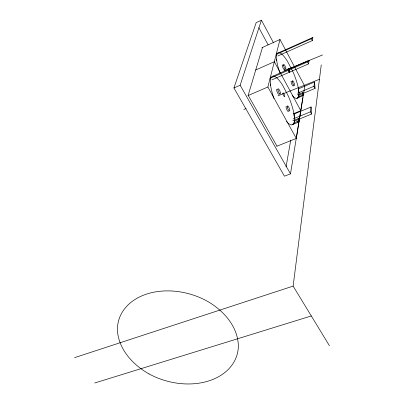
<?xml version="1.0" encoding="UTF-8"?>
<svg xmlns="http://www.w3.org/2000/svg" width="404" height="404" viewBox="0 0 404 404"><rect width="100%" height="100%" fill="white"/><g stroke="black" fill="none" stroke-linecap="round" stroke-linejoin="round"><path stroke-width="0.61" d="M279.952 72.917A24.79 6.287 67.1 0 1 276.866 61.605L276.452 57.277L276.831 54.262L277.962 52.742L279.75 52.788A24.79 6.287 67.1 0 1 287.587 61.484L293.107 72.129A24.79 6.287 67.1 0 1 298.455 88.789C298.753 91.849 299.723 95.384 297.783 98.106L296.132 98.409A24.79 6.287 67.1 0 1 292.39 95.713M298.955 95.495L298.713 97.253L297.586 97.728M273.993 98.465A26.361 7.146 67.4 0 1 270.741 86.239L270.337 81.482L270.781 78.093L272.033 76.285L273.988 76.144A26.361 7.146 67.4 0 1 282.441 84.931L288.335 96.112A26.361 7.146 67.4 0 1 293.996 113.973L294.516 118.71L294.248 122.276L293.188 124.417L291.39 124.947A26.361 7.146 67.4 0 1 286.486 121.498M294.481 121.372L294.203 123.346L293.057 123.821M276.195 55.04L276.462 53.288M329.411 345.698L293.127 286.108L321.261 64.943M270.084 79.027L270.392 77.053M294.334 121.109L311.59 114.034L310.408 111.832L311.085 106.979L294.011 114.044M298.819 95.248L315.059 88.395L313.959 86.294L314.549 82.012L298.47 88.86M273.559 42.89L261.418 20.2L256.166 22.659L233.931 87.961L284.446 176.179L290.496 173.856L302.864 97.672M276.73 146.273L296.294 138.431L304.767 86.183L280.012 39.491L261.969 47.687M271.927 79.846L308.575 63.883L309.146 60.348L272.826 76.23M277.891 55.944L312.343 40.567L312.848 37.461L278.689 52.757M292.117 124.73L297.889 122.372L298.536 118.463L292.814 120.811M296.799 98.288L302.232 96.001L302.798 92.551L297.41 94.829M286.067 166.867L290.713 140.178M270.635 85.007L270.554 85.35L270.549 83.997M276.76 60.484L276.684 60.787L276.669 59.57M296.294 138.431L267.887 86.991L280.012 39.491M262.534 47.243L248.172 95.278L276.982 146.127M290.496 173.856L240.153 85.224L261.418 20.2M297.889 122.372L299.667 120.543L298.536 118.463M270.882 77.947L307.555 61.928L309.146 60.348M302.232 96.001L303.859 94.536L302.798 92.551M276.922 54.136L311.393 38.708L312.848 37.461M255.702 69.998L274.336 61.721L300.793 110.681L293.36 113.761M233.931 87.961L240.153 85.224M247.96 95.617L267.887 86.991M297.708 93.172L313.959 86.294M298.475 96.803L303.318 94.763M293.142 118.933L310.408 111.832M284.022 70.761L322.528 54.979M293.95 122.882L299.667 120.543M243.774 109.454L246.102 108.525M278.114 95.763L319.438 79.28M74.588 357.646L293.127 286.108M94.703 383.002L311.302 315.958M258.858 27.659L268.13 44.864M307.555 61.928L308.575 63.883M311.393 38.708L312.343 40.567M298.455 88.789L298.97 93.107M293.996 113.973L294.516 118.71M314.549 82.012L315.059 88.395M311.085 106.979L311.59 114.034M293.42 85.39A2.596 0.657 67.2 0 1 292.546 85.491A2.596 0.657 67.2 0 1 291.183 82.456A2.596 0.657 67.2 0 1 291.587 81.32M284.714 69.175A2.621 0.667 66.9 0 1 283.699 69.069A2.621 0.667 66.9 0 1 282.356 65.791A2.621 0.667 66.9 0 1 283.138 65.337M288.537 111.186A2.757 0.742 67.6 0 1 286.608 109.206A2.757 0.742 67.6 0 1 286.603 106.479M279.235 93.773A2.788 0.758 67.2 0 1 278.24 93.915A2.788 0.758 67.2 0 1 276.76 90.663A2.788 0.758 67.2 0 1 277.255 89.4M148.985 373.902C133.33 365.029 119.544 350.48 117.513 331.911A61.635 45.001 16.4 0 1 146.283 294.183A61.635 45.001 16.4 0 1 208.121 301.667C224.159 311.176 238.254 327.058 238.365 346.612A61.635 45.001 16.4 0 1 148.985 373.902M292.309 81.79A2.596 0.651 67.2 0 0 294.304 85.507A2.596 0.651 67.2 0 0 293.612 82.017A2.596 0.651 67.2 0 0 292.309 81.79M283.552 65.453A2.626 0.662 66.9 0 0 285.588 69.246A2.626 0.662 66.9 0 0 284.916 65.771A2.626 0.662 66.9 0 0 283.552 65.453M288.128 69.549A1.929 0.485 67 0 0 289.623 72.326A1.929 0.485 67 0 0 289.113 69.751A1.929 0.485 67 0 0 288.128 69.549M288.158 69.574A1.863 0.465 67 0 0 289.592 72.26A1.863 0.465 67 0 0 289.107 69.786A1.863 0.465 67 0 0 288.158 69.574M287.35 107.09A2.757 0.742 67.6 0 0 289.486 110.989A2.757 0.742 67.6 0 0 288.764 107.191A2.757 0.742 67.6 0 0 287.35 107.09M277.967 89.946A2.793 0.752 67.2 0 0 280.149 93.925A2.793 0.752 67.2 0 0 279.452 90.142A2.793 0.752 67.2 0 0 277.967 89.946M282.946 93.804A2.05 0.55 67.3 0 0 284.547 96.718A2.05 0.55 67.3 0 0 284.017 93.92A2.05 0.55 67.3 0 0 282.946 93.804"/></g></svg>
